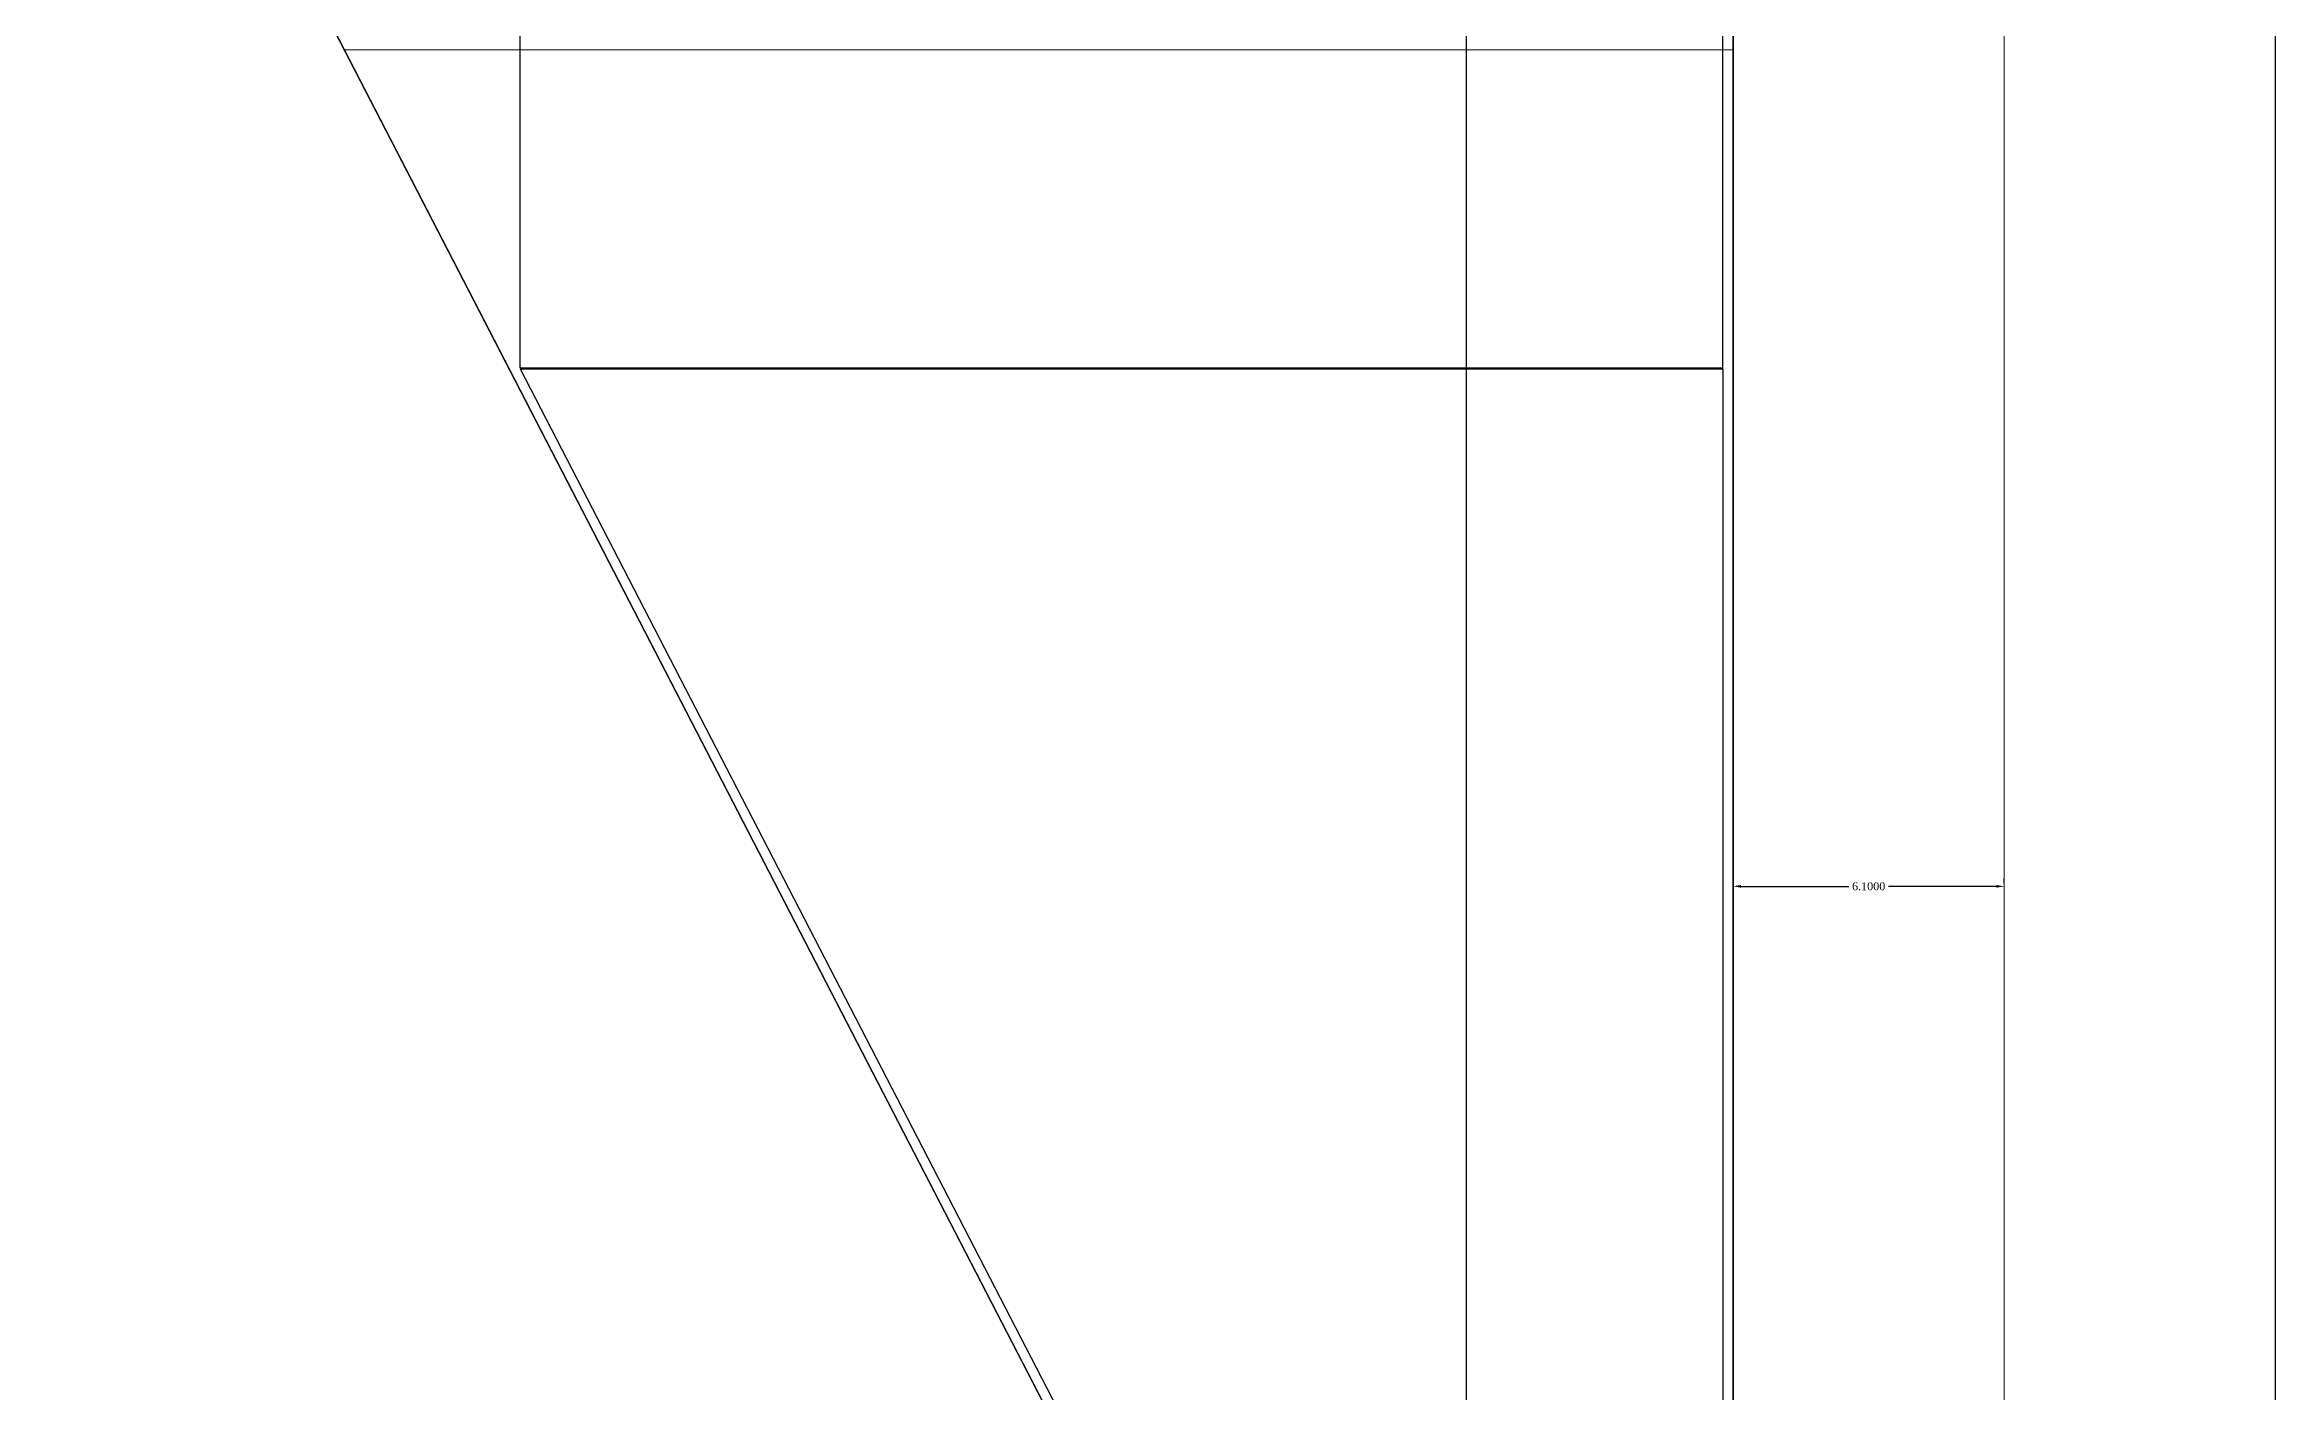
# Model space of a CAD drawing. Header units: metres. Extents: x 2267204 to 2267561, y 3771 to 3959.
# Drawn here: x 2267254.3 to 2267304.5, y 3801 to 3831.3 of the extents above; entities that cross this region are included whole.
import ezdxf

# ---------------------------------------------------------------- set-up
doc = ezdxf.new("R2010")
doc.units = ezdxf.units.M
doc.header["$LTSCALE"] = 3.5
doc.header["$MEASUREMENT"] = 0
doc.layers.get('DEFPOINTS').update_dxf_attribs({"linetype": 'CONTINUOUS'})
for name, color, linetype in [('BLK_1_FLR_0_RECREATION', 140, 'CONTINUOUS'), ('BLK_1_LVL_0_SIDE_SETBACK1', 171, 'CONTINUOUS'), ('floor-ground', 7, 'CONTINUOUS'), ('OSR_BUYBACK', 7, 'CONTINUOUS'), ('OSR_DIST_FROM_ROAD', 7, 'CONTINUOUS'), ('PLOT_BOUNDARY', 70, 'CONTINUOUS'), ('SURRENDER_ROAD_WIDTH', 2, 'CONTINUOUS')]:
    doc.layers.add(name, color=color, linetype=linetype)
doc.layers.add('NOTIFIED_ROAD', color=183, linetype='CONTINUOUS', lineweight=13)
doc.layers.add('ROAD_WIDTH', color=2, linetype='CONTINUOUS', lineweight=13)
doc.styles.get("Standard").update_dxf_attribs({"font": 'times.ttf'})
doc.dimstyles.get("Standard").update_dxf_attribs({"dimtxt": 0.18, "dimasz": 0.18, "dimexe": 0.18, "dimexo": 0.0625, "dimgap": 0.09, "dimtad": 0, "dimtih": 1, "dimtoh": 1, "dimdec": 4, "dimzin": 0, "dimdsep": 46, "dimtxsty": 'Standard', "dimcen": 0.09, "dimadec": 0, "dimazin": 0, "dimtfac": 1, "dimtdec": 4, "dimtofl": 0, "dimtmove": 0, "dimatfit": 3, "dimfxl": 0, "dimtolj": 1, "dimtzin": 0, "dimarcsym": 0})

# ---------------------------------------------------------------- blocks, each defined once
blk = doc.blocks.new('*D26')
at = {"layer": 'DEFPOINTS', "color": 0, "ltscale": 400}
for p in [(2267292.325, 3812.315), (2267298.425, 3812.315), (2267298.425, 3812.315)]:
    blk.add_point(p, dxfattribs=at)
at = {"layer": 'OSR_DIST_FROM_ROAD', "color": 0, "lineweight": -2, "ltscale": 400}
for p, q in [((2267292.325, 3812.377), (2267292.325, 3812.495)), ((2267298.425, 3812.377), (2267298.425, 3812.495)), ((2267292.505, 3812.315), (2267294.93, 3812.315)), ((2267298.245, 3812.315), (2267295.82, 3812.315))]:
    blk.add_line(p, q, dxfattribs=at)
at = {"layer": 'OSR_DIST_FROM_ROAD', "color": 0, "ltscale": 400}
for points in [[(2267292.505, 3812.345), (2267292.505, 3812.285), (2267292.325, 3812.315)], [(2267298.245, 3812.345), (2267298.245, 3812.285), (2267298.425, 3812.315)]]:
    blk.add_solid(points, dxfattribs=at)
at = {"layer": 'OSR_DIST_FROM_ROAD', "color": 0, "ltscale": 400, "insert": (2267295.375, 3812.315), "char_height": 0.18, "attachment_point": 5}
blk.add_mtext('\\A1;6.1000', dxfattribs=at)

msp = doc.modelspace()

# ---------------------------------------------------------------- linework, layer by layer
at = {"layer": 'BLK_1_FLR_0_RECREATION', "lineweight": 30}
msp.add_lwpolyline([(2267265.04621, 3823.9516), (2267292.09677, 3823.95578), (2267292.09666, 3771.59703), (2267265.04621, 3823.9516)], close=True, dxfattribs=at)
at = {"layer": 'BLK_1_LVL_0_SIDE_SETBACK1'}
msp.add_lwpolyline([(2267255.39132, 3848.67562), (2267255.39132, 3842.14006), (2267286.32946, 3782.26108), (2267286.32946, 3848.67562)], close=True, dxfattribs=at)
at = {"layer": 'floor-ground', "color": 100, "lineweight": 30}
msp.add_lwpolyline([(2267265.03083, 3823.98137), (2267292.09666, 3823.98137), (2267292.09666, 3832.40644), (2267265.03083, 3832.40644)], close=True, dxfattribs=at)
at = {"layer": 'NOTIFIED_ROAD', "color": 1}
for points in [[(2267292.32527, 3948.27063), (2267292.32527, 3770.65655), (2267304.52527, 3770.65655), (2267304.52527, 3948.27063), (2267292.32527, 3948.27063)], [(2267298.42527, 3770.65655), (2267298.42527, 3948.27063)]]:
    msp.add_lwpolyline(points, dxfattribs=at)
at = {"layer": 'OSR_BUYBACK', "ltscale": 400}
msp.add_lwpolyline([(2267292.32527, 3770.65654), (2267292.32526, 3831.12945), (2267261.08159, 3831.12687)], close=True, dxfattribs=at)
at = {"layer": 'PLOT_BOUNDARY', "linetype": 'ByBlock'}
msp.add_lwpolyline([(2267292.32526, 3770.65655), (2267292.32526, 3948.27063), (2267235.17779, 3941.22826), (2267204.14666, 3941.32112), (2267292.32526, 3770.65655)], close=True, dxfattribs=at)
at = {"layer": 'ROAD_WIDTH', "color": 1}
msp.add_lwpolyline([(2267292.32526, 3770.65655), (2267292.32526, 3948.27063), (2267304.52527, 3948.27063), (2267304.52527, 3770.65655)], close=True, dxfattribs=at)
at = {"layer": 'SURRENDER_ROAD_WIDTH'}
msp.add_lwpolyline([(2267292.32527, 3948.27063), (2267292.32527, 3770.65655), (2267304.52527, 3770.65655), (2267304.52527, 3948.27063), (2267292.32527, 3948.27063)], dxfattribs=at)

# ---------------------------------------------------------------- dimensions: what is measured, and where the dimension line sits
at = {"layer": 'OSR_DIST_FROM_ROAD', "ltscale": 400}
dim = msp.add_aligned_dim(p1=(2267292.32526, 3812.31464), p2=(2267298.42527, 3812.31464), distance=0, dimstyle='Standard', dxfattribs=at)
dim.commit()
dim.dimension.update_dxf_attribs({"geometry": '*D26', "text_midpoint": (2267295.37526, 3812.31464)})

doc.saveas('drawing.dxf')
